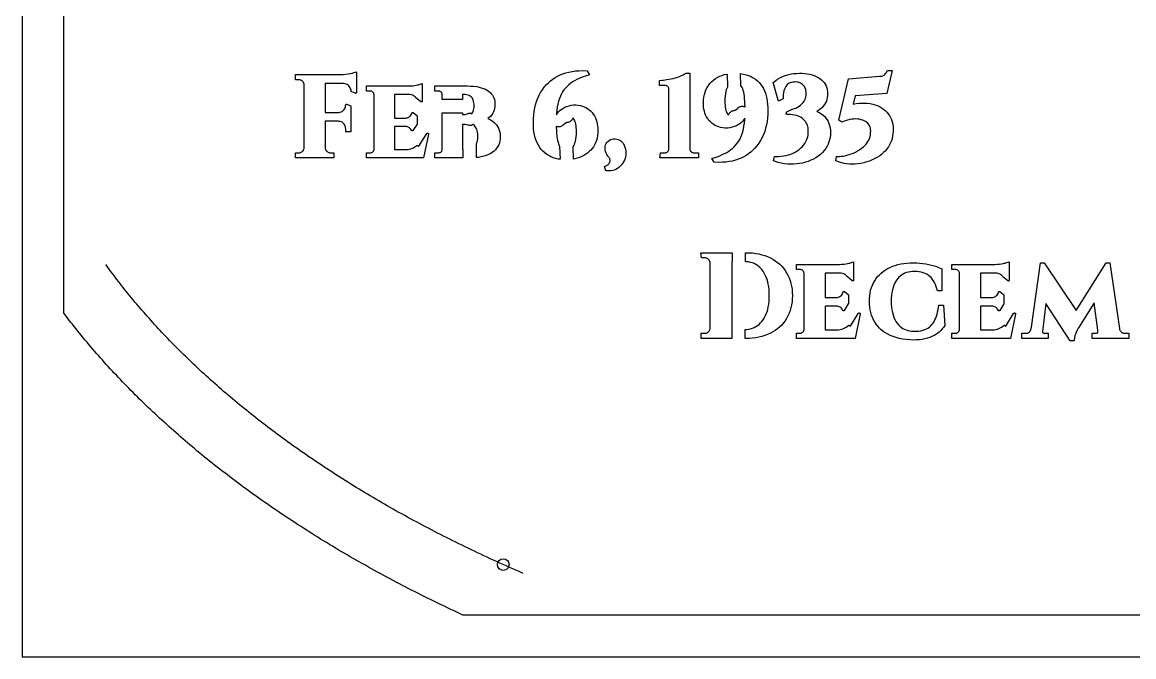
# Model space of a CAD drawing. Header units: inches. Extents: x 0 to 13, y 0 to 8.
# Drawn here: x 0 to 6.66, y 0 to 3.8 of the extents above; entities that cross this region are included whole.
import ezdxf

# ---------------------------------------------------------------- set-up
doc = ezdxf.new("R2010")
doc.units = ezdxf.units.IN
doc.header["$MEASUREMENT"] = 0
for name, color, linetype in [('CUT_INSIDE', 1, 'Continuous'), ('CUT_OUTSIDE', 5, 'Continuous'), ('ENGRAVE_BORDER', 3, 'Continuous'), ('REFERENCE_SHEET', 8, 'Continuous')]:
    doc.layers.add(name, color=color, linetype=linetype)

msp = doc.modelspace()

# ---------------------------------------------------------------- linework, layer by layer
at = {"layer": 'CUT_INSIDE'}
for points in [[(1.6668, 3.0193), (1.671, 3.021), (1.675, 3.0235), (1.6789, 3.0269), (1.6823, 3.0308), (1.6849, 3.0349), (1.6868, 3.0392), (1.6881, 3.0439), (1.6886, 3.0492), (1.6886, 3.4241), (1.6881, 3.4294), (1.6868, 3.4341), (1.6849, 3.4384), (1.6823, 3.4425), (1.6789, 3.4464), (1.675, 3.4498), (1.671, 3.4523), (1.6668, 3.454), (1.6622, 3.4551), (1.6568, 3.4555), (1.6567, 3.4555), (1.6552, 3.4555), (1.6528, 3.4555), (1.6503, 3.4555), (1.6489, 3.4555), (1.6364, 3.4555), (1.6364, 3.4863), (1.9069, 3.4863), (1.9217, 3.4868), (1.9373, 3.4883), (1.9528, 3.4904), (1.9673, 3.4929), (1.9735, 3.4942), (1.9786, 3.4954), (1.9825, 3.4965), (2.0019, 3.5039), (2.0019, 3.379), (2.0019, 3.3785), (2.0018, 3.378), (2.0017, 3.3776), (2.0015, 3.3771), (2.0013, 3.3767), (2.0011, 3.3762), (2.0008, 3.3758), (2.0004, 3.3755), (2.0001, 3.3751), (1.9997, 3.3749), (1.9992, 3.3746), (1.9988, 3.3744), (1.9983, 3.3742), (1.9979, 3.3741), (1.9974, 3.374), (1.9969, 3.374), (1.9964, 3.374), (1.9959, 3.3741), (1.9954, 3.3742), (1.995, 3.3744), (1.9737, 3.3833), (1.9732, 3.3836), (1.9728, 3.3838), (1.9724, 3.3841), (1.972, 3.3845), (1.9717, 3.3849), (1.9714, 3.3853), (1.9711, 3.3857), (1.9709, 3.3862), (1.9708, 3.3867), (1.9707, 3.3871), (1.9694, 3.3948), (1.9673, 3.4018), (1.9645, 3.408), (1.961, 3.4136), (1.9566, 3.4186), (1.9516, 3.423), (1.946, 3.4265), (1.9398, 3.4293), (1.9329, 3.4314), (1.9251, 3.4327), (1.9163, 3.4331), (1.8145, 3.4331), (1.8145, 3.2595), (1.8916, 3.2595), (1.8986, 3.2601), (1.9047, 3.2613), (1.9104, 3.2633), (1.9156, 3.2659), (1.9204, 3.2692), (1.925, 3.2732), (1.9289, 3.2778), (1.9321, 3.2827), (1.9346, 3.288), (1.9364, 3.2936), (1.9374, 3.2998), (1.9377, 3.3044), (1.9378, 3.3049), (1.9379, 3.3054), (1.938, 3.3059), (1.9382, 3.3064), (1.9385, 3.3068), (1.9387, 3.3072), (1.9391, 3.3076), (1.9394, 3.3079), (1.9398, 3.3083), (1.9403, 3.3085), (1.9407, 3.3087), (1.9412, 3.3089), (1.9417, 3.3091), (1.9422, 3.3091), (1.9427, 3.3092), (1.9432, 3.3091), (1.9437, 3.3091), (1.9442, 3.3089), (1.9446, 3.3088), (1.9656, 3.3), (1.966, 3.2998), (1.9664, 3.2995), (1.9668, 3.2992), (1.9672, 3.2989), (1.9675, 3.2985), (1.9678, 3.2981), (1.968, 3.2977), (1.9683, 3.2973), (1.9684, 3.2968), (1.9685, 3.2963), (1.9686, 3.2959), (1.9686, 3.2954), (1.9686, 3.1432), (1.9378, 3.1432), (1.9378, 3.1603), (1.9374, 3.1673), (1.9364, 3.1735), (1.9346, 3.1791), (1.9321, 3.1843), (1.929, 3.189), (1.925, 3.1935), (1.9205, 3.1975), (1.9157, 3.2007), (1.9105, 3.2033), (1.9048, 3.2052), (1.8986, 3.2064), (1.8916, 3.207), (1.8145, 3.207), (1.8145, 3.0492), (1.8151, 3.0439), (1.8163, 3.0392), (1.8182, 3.0349), (1.8208, 3.0308), (1.8242, 3.0269), (1.8281, 3.0235), (1.8321, 3.021), (1.8363, 3.0193), (1.8409, 3.0182), (1.8464, 3.0178), (1.8668, 3.0178), (1.8668, 2.987), (1.6364, 2.987), (1.6364, 3.0178), (1.6568, 3.0178), (1.6622, 3.0182)], [(3.2125, 3.2629), (3.22, 3.2706), (3.2284, 3.2776), (3.2375, 3.2839), (3.2495, 3.2905), (3.2621, 3.2959), (3.2753, 3.3002), (3.289, 3.3032), (3.303, 3.3048), (3.317, 3.3051), (3.331, 3.3039), (3.3447, 3.3013), (3.3557, 3.2981), (3.3662, 3.294), (3.3765, 3.289), (3.3863, 3.2831), (3.3959, 3.2763), (3.405, 3.2684), (3.4134, 3.2594), (3.421, 3.2495), (3.4279, 3.2386), (3.434, 3.2267), (3.4384, 3.2159), (3.442, 3.2043), (3.4448, 3.192), (3.4468, 3.1791), (3.4479, 3.1654), (3.4483, 3.151), (3.4477, 3.1359), (3.446, 3.121), (3.4431, 3.1065), (3.4391, 3.0924), (3.4339, 3.0787), (3.4276, 3.0654), (3.4211, 3.0543), (3.4138, 3.0439), (3.4056, 3.0341), (3.3966, 3.025), (3.3867, 3.0166), (3.376, 3.0089), (3.3644, 3.0018), (3.352, 2.9954), (3.3387, 2.99), (3.3246, 2.9856), (3.3098, 2.982), (3.3031, 2.9809), (3.2995, 3.0537), (3.3037, 3.0602), (3.3076, 3.0681), (3.3109, 3.0769), (3.3136, 3.0867), (3.3163, 3.1), (3.3182, 3.1139), (3.3194, 3.1282), (3.3197, 3.143), (3.3195, 3.1566), (3.3187, 3.1691), (3.3174, 3.1803), (3.3157, 3.1904), (3.3134, 3.1993), (3.3108, 3.2072), (3.3078, 3.2141), (3.3046, 3.22), (3.3011, 3.2249), (3.2988, 3.2273), (3.2985, 3.2262), (3.2968, 3.2223), (3.2948, 3.2187), (3.2925, 3.2153), (3.2898, 3.2121), (3.2868, 3.2092), (3.2836, 3.2067), (3.2801, 3.2044), (3.2764, 3.2025), (3.2726, 3.2009), (3.2686, 3.1998), (3.2645, 3.199), (3.2615, 3.1986), (3.2604, 3.1983), (3.258, 3.1972), (3.2554, 3.1958), (3.2536, 3.1946), (3.2405, 3.1836), (3.2371, 3.181), (3.2334, 3.1787), (3.2296, 3.1769), (3.2256, 3.1754), (3.2214, 3.1744), (3.2172, 3.1738), (3.2129, 3.1736), (3.2087, 3.1738), (3.2045, 3.1745), (3.2003, 3.1756), (3.1986, 3.1762), (3.1987, 3.172), (3.1995, 3.1527), (3.2007, 3.1347), (3.2025, 3.118), (3.2047, 3.1025), (3.207, 3.0909), (3.2097, 3.0803), (3.2129, 3.0709), (3.2164, 3.0625), (3.2192, 3.0573), (3.2231, 2.9791), (3.2112, 2.9809), (3.1959, 2.9843), (3.1813, 2.9888), (3.1674, 2.9944), (3.1541, 3.0011), (3.1415, 3.0088), (3.1298, 3.0177), (3.119, 3.0276), (3.109, 3.0385), (3.1, 3.0505), (3.0918, 3.0635), (3.0846, 3.0774), (3.0783, 3.0924), (3.073, 3.1083), (3.0688, 3.1251), (3.0655, 3.1428), (3.0633, 3.1614), (3.062, 3.181), (3.0617, 3.2014), (3.0623, 3.2234), (3.0639, 3.2449), (3.0665, 3.2659), (3.0703, 3.2864), (3.0751, 3.3063), (3.081, 3.3257), (3.0881, 3.3445), (3.0962, 3.3625), (3.1055, 3.3796), (3.1158, 3.396), (3.1273, 3.4115), (3.1399, 3.4261), (3.1517, 3.4379), (3.1643, 3.449), (3.1777, 3.4591), (3.1919, 3.4684), (3.2069, 3.4769), (3.2227, 3.4845), (3.2393, 3.4913), (3.2568, 3.4972), (3.275, 3.5019), (3.2941, 3.5056), (3.3139, 3.5081), (3.3345, 3.5096), (3.3558, 3.51), (3.3843, 3.5092), (3.3976, 3.4859), (3.3664, 3.4755), (3.3503, 3.4695), (3.3353, 3.4631), (3.3213, 3.4564), (3.3084, 3.4494), (3.2965, 3.4421), (3.2857, 3.4345), (3.274, 3.4251), (3.2633, 3.4153), (3.2537, 3.4052), (3.245, 3.3946), (3.2373, 3.3836), (3.2306, 3.3722), (3.2235, 3.3577), (3.2174, 3.3425), (3.2123, 3.3265), (3.2098, 3.3164), (3.2082, 3.3098), (3.2051, 3.2922), (3.2027, 3.2737), (3.2008, 3.2545), (3.2003, 3.2461), (3.2057, 3.2545)], [(4.0505, 2.987), (3.8202, 2.987), (3.8232, 3.0178), (3.8479, 3.0178), (3.8526, 3.0181), (3.8564, 3.019), (3.8599, 3.0204), (3.8632, 3.0224), (3.8663, 3.0252), (3.8691, 3.0283), (3.8711, 3.0316), (3.8725, 3.0349), (3.8734, 3.0385), (3.8737, 3.0429), (3.8737, 3.3918), (3.8733, 3.3993), (3.8723, 3.4051), (3.8709, 3.4096), (3.8691, 3.4128), (3.867, 3.4152), (3.8642, 3.4173), (3.8608, 3.419), (3.8568, 3.4204), (3.852, 3.4212), (3.846, 3.4216), (3.8167, 3.4216), (3.8167, 3.4511), (3.8345, 3.453), (3.8423, 3.454), (3.8509, 3.455), (3.8602, 3.4563), (3.8732, 3.4583), (3.8865, 3.4609), (3.9002, 3.4639), (3.9139, 3.4675), (3.9273, 3.4716), (3.9404, 3.4763), (3.9497, 3.4802), (3.9582, 3.4843), (3.9659, 3.4888), (3.9764, 3.4958), (3.9989, 3.4958), (3.9989, 3.0422), (3.9992, 3.0379), (4.0001, 3.0344), (4.0015, 3.0312), (4.0035, 3.0281), (4.0063, 3.0251), (4.0096, 3.0224), (4.013, 3.0204), (4.0165, 3.019), (4.0202, 3.0181), (4.0246, 3.0178), (4.0505, 3.0178)], [(4.1621, 2.9949), (4.1782, 3.0008), (4.1932, 3.007), (4.2071, 3.0136), (4.2201, 3.0205), (4.2319, 3.0278), (4.2428, 3.0354), (4.2544, 3.0448), (4.2651, 3.0546), (4.2747, 3.0648), (4.2834, 3.0754), (4.2911, 3.0865), (4.2978, 3.098), (4.3049, 3.1126), (4.311, 3.1279), (4.3161, 3.1438), (4.3187, 3.1544), (4.3202, 3.1604), (4.3233, 3.1777), (4.3257, 3.1959), (4.3276, 3.2149), (4.3283, 3.2254), (4.3225, 3.2165), (4.3156, 3.2079), (4.308, 3.2001), (4.2997, 3.193), (4.2906, 3.1867), (4.2788, 3.1801), (4.2662, 3.1747), (4.253, 3.1706), (4.2393, 3.1677), (4.2252, 3.1662), (4.2112, 3.1661), (4.1972, 3.1673), (4.1834, 3.17), (4.1723, 3.1731), (4.1616, 3.1773), (4.1512, 3.1823), (4.1412, 3.1883), (4.1315, 3.1953), (4.1223, 3.2034), (4.1138, 3.2124), (4.1063, 3.2225), (4.0995, 3.2335), (4.0937, 3.2454), (4.0895, 3.2562), (4.0861, 3.2676), (4.0834, 3.2797), (4.0816, 3.2923), (4.0805, 3.3056), (4.0801, 3.3196), (4.0809, 3.3359), (4.0829, 3.3515), (4.086, 3.3666), (4.0903, 3.3812), (4.0957, 3.3951), (4.1023, 3.4085), (4.1101, 3.4212), (4.1191, 3.4329), (4.1292, 3.4438), (4.1405, 3.4537), (4.1528, 3.4626), (4.1662, 3.4706), (4.1786, 3.4766), (4.1918, 3.4818), (4.2056, 3.486), (4.2201, 3.4892), (4.2222, 3.4896), (4.2252, 3.4117), (4.2247, 3.4109), (4.2208, 3.4032), (4.2175, 3.3945), (4.2148, 3.3849), (4.2121, 3.3717), (4.2102, 3.3578), (4.2091, 3.3434), (4.2087, 3.3284), (4.2092, 3.3149), (4.2101, 3.3023), (4.2116, 3.2909), (4.2134, 3.2806), (4.2157, 3.2716), (4.2183, 3.2636), (4.2213, 3.2566), (4.2246, 3.2506), (4.2281, 3.2457), (4.2303, 3.2433), (4.2308, 3.2449), (4.2324, 3.2487), (4.2344, 3.2523), (4.2368, 3.2558), (4.2395, 3.2589), (4.2424, 3.2619), (4.2457, 3.2645), (4.2492, 3.2667), (4.2528, 3.2686), (4.2567, 3.2702), (4.2607, 3.2714), (4.2648, 3.2722), (4.2679, 3.2726), (4.2693, 3.273), (4.2715, 3.2739), (4.2733, 3.2749), (4.2743, 3.2756), (4.2864, 3.2862), (4.2896, 3.2888), (4.2932, 3.2911), (4.2969, 3.2931), (4.3008, 3.2946), (4.3048, 3.2958), (4.3089, 3.2965), (4.3131, 3.2969), (4.3173, 3.2968), (4.3215, 3.2963), (4.3256, 3.2955), (4.3295, 3.2942), (4.3298, 3.2941), (4.3293, 3.3108), (4.3285, 3.3268), (4.3273, 3.3418), (4.3258, 3.3558), (4.324, 3.3688), (4.3218, 3.3807), (4.3192, 3.3913), (4.3161, 3.4008), (4.3127, 3.409), (4.3088, 3.4161), (4.3048, 3.4218), (4.3021, 3.4922), (4.3034, 3.4921), (4.32, 3.4895), (4.336, 3.4857), (4.3511, 3.4808), (4.3655, 3.4747), (4.3791, 3.4673), (4.3918, 3.4588), (4.4037, 3.4492), (4.4146, 3.4383), (4.4238, 3.4274), (4.4321, 3.4155), (4.4395, 3.4028), (4.4459, 3.3891), (4.4515, 3.3745), (4.4562, 3.3591), (4.46, 3.3429), (4.4629, 3.3258), (4.465, 3.3078), (4.4663, 3.2889), (4.4667, 3.2692), (4.4662, 3.2474), (4.4646, 3.226), (4.4619, 3.2052), (4.4581, 3.1848), (4.4533, 3.1649), (4.4474, 3.1455), (4.4404, 3.1268), (4.4322, 3.1088), (4.423, 3.0916), (4.4126, 3.0752), (4.4011, 3.0596), (4.3885, 3.0449), (4.3768, 3.0329), (4.3642, 3.0218), (4.3508, 3.0116), (4.3367, 3.0022), (4.3217, 2.9937), (4.306, 2.9861), (4.2895, 2.9793), (4.2721, 2.9734), (4.2538, 2.9687), (4.2348, 2.965), (4.2149, 2.9624), (4.1943, 2.961), (4.1728, 2.9606), (4.1441, 2.9614), (4.1307, 2.9848)], [(4.7029, 3.4914), (4.7173, 3.4887), (4.731, 3.4852), (4.7439, 3.4807), (4.7559, 3.4755), (4.7671, 3.4696), (4.7775, 3.463), (4.7869, 3.4555), (4.7955, 3.4474), (4.8031, 3.4385), (4.8096, 3.4288), (4.815, 3.4185), (4.8192, 3.4076), (4.8222, 3.3962), (4.824, 3.3842), (4.8245, 3.3718), (4.8241, 3.3601), (4.8226, 3.3489), (4.8202, 3.3382), (4.8168, 3.3279), (4.8123, 3.3181), (4.8058, 3.3069), (4.7983, 3.2966), (4.7897, 3.2874), (4.7802, 3.2791), (4.77, 3.272), (4.7608, 3.2669), (4.7664, 3.2644), (4.7782, 3.2578), (4.7898, 3.2501), (4.7987, 3.2429), (4.807, 3.2348), (4.8145, 3.2258), (4.8213, 3.216), (4.8273, 3.2054), (4.8325, 3.1938), (4.8365, 3.1812), (4.8393, 3.1679), (4.841, 3.1538), (4.8415, 3.1389), (4.841, 3.1244), (4.8393, 3.1103), (4.8366, 3.0966), (4.8327, 3.0834), (4.8278, 3.0707), (4.8217, 3.0584), (4.8133, 3.0446), (4.8037, 3.0316), (4.7929, 3.0195), (4.781, 3.0084), (4.768, 2.9981), (4.7541, 2.9888), (4.7396, 2.9805), (4.7243, 2.9732), (4.7083, 2.9668), (4.6916, 2.9613), (4.6745, 2.9569), (4.657, 2.9535), (4.6391, 2.9512), (4.621, 2.9499), (4.6025, 2.9497), (4.5839, 2.9505), (4.5654, 2.9526), (4.547, 2.9559), (4.5287, 2.9603), (4.5006, 2.969), (4.5059, 2.9959), (4.5317, 2.9963), (4.547, 2.9974), (4.5619, 2.9994), (4.5765, 3.0023), (4.5908, 3.0061), (4.6045, 3.0107), (4.6175, 3.0161), (4.6299, 3.0223), (4.6415, 3.0291), (4.6525, 3.0368), (4.6627, 3.0451), (4.6719, 3.054), (4.6801, 3.0636), (4.6875, 3.0738), (4.694, 3.0848), (4.6985, 3.0942), (4.7022, 3.104), (4.7051, 3.114), (4.7072, 3.1244), (4.7084, 3.1352), (4.7089, 3.1464), (4.7085, 3.1568), (4.7075, 3.1666), (4.7057, 3.1756), (4.7034, 3.1838), (4.7004, 3.1914), (4.6968, 3.1983), (4.6926, 3.2047), (4.6868, 3.2117), (4.6804, 3.218), (4.6735, 3.2237), (4.6661, 3.2288), (4.658, 3.2332), (4.6493, 3.237), (4.6381, 3.2408), (4.6265, 3.2439), (4.6146, 3.246), (4.6024, 3.2473), (4.5812, 3.248), (4.5807, 3.2481), (4.5802, 3.2482), (4.5797, 3.2483), (4.5793, 3.2485), (4.5789, 3.2487), (4.5785, 3.2489), (4.5781, 3.2492), (4.5777, 3.2496), (4.5774, 3.2499), (4.5771, 3.2503), (4.5769, 3.2507), (4.5767, 3.2512), (4.5765, 3.2516), (4.5764, 3.2521), (4.5764, 3.2526), (4.5763, 3.253), (4.5764, 3.2535), (4.5764, 3.254), (4.5775, 3.2592), (4.5776, 3.2597), (4.5778, 3.2601), (4.578, 3.2606), (4.5783, 3.261), (4.5786, 3.2614), (4.5789, 3.2618), (4.5793, 3.2621), (4.5797, 3.2624), (4.5801, 3.2627), (4.6087, 3.2769), (4.6087, 3.2769), (4.6087, 3.277), (4.6089, 3.2775), (4.6091, 3.2779), (4.6094, 3.2783), (4.6097, 3.2786), (4.6101, 3.279), (4.6105, 3.2793), (4.6109, 3.2795), (4.6113, 3.2798), (4.6118, 3.2799), (4.6122, 3.2801), (4.6127, 3.2802), (4.6134, 3.2802), (4.6239, 3.2827), (4.6342, 3.2863), (4.6443, 3.2911), (4.6538, 3.2967), (4.6625, 3.3032), (4.6704, 3.3106), (4.6775, 3.3188), (4.6838, 3.3279), (4.6882, 3.3358), (4.6915, 3.344), (4.6939, 3.3526), (4.6954, 3.3617), (4.6958, 3.3713), (4.6953, 3.3817), (4.6945, 3.3898), (4.693, 3.3971), (4.691, 3.4037), (4.6883, 3.4098), (4.6851, 3.4153), (4.6802, 3.4217), (4.6746, 3.4272), (4.6682, 3.432), (4.661, 3.4359), (4.6549, 3.4384), (4.6483, 3.4403), (4.6411, 3.4415), (4.6334, 3.4421), (4.6251, 3.4419), (4.6161, 3.4411), (4.608, 3.4395), (4.6007, 3.4373), (4.5941, 3.4344), (4.5882, 3.4308), (4.5828, 3.4265), (4.578, 3.4215), (4.5737, 3.4158), (4.5693, 3.4081), (4.5656, 3.3993), (4.5625, 3.3893), (4.5602, 3.3783), (4.5586, 3.366), (4.5577, 3.3526), (4.5577, 3.344), (4.5577, 3.3435), (4.5576, 3.343), (4.5575, 3.3425), (4.5573, 3.342), (4.5571, 3.3416), (4.5568, 3.3411), (4.5565, 3.3407), (4.5562, 3.3404), (4.5558, 3.34), (4.5554, 3.3397), (4.5549, 3.3395), (4.5349, 3.3295), (4.5345, 3.3293), (4.534, 3.3292), (4.5336, 3.3291), (4.5331, 3.329), (4.5326, 3.329), (4.5321, 3.329), (4.5316, 3.3291), (4.5312, 3.3292), (4.5307, 3.3294), (4.5303, 3.3296), (4.5299, 3.3299), (4.5295, 3.3302), (4.5291, 3.3305), (4.5288, 3.3309), (4.5285, 3.3313), (4.5283, 3.3317), (4.5281, 3.3321), (4.5279, 3.3326), (4.4973, 3.4385), (4.5133, 3.4517), (4.5248, 3.4596), (4.5373, 3.4668), (4.5509, 3.4734), (4.5656, 3.4794), (4.5788, 3.4839), (4.5928, 3.4875), (4.6075, 3.4904), (4.6228, 3.4925), (4.6388, 3.4938), (4.6555, 3.4945), (4.672, 3.4943), (4.6878, 3.4933)], [(4.977, 3.3102), (4.9952, 3.3132), (5.0132, 3.3152), (5.0307, 3.3162), (5.0476, 3.316), (5.064, 3.3148), (5.0797, 3.3126), (5.0946, 3.3094), (5.1089, 3.3054), (5.1225, 3.3004), (5.1353, 3.2944), (5.1475, 3.2876), (5.1587, 3.2798), (5.1691, 3.2713), (5.1785, 3.2619), (5.187, 3.2518), (5.1945, 3.2408), (5.2011, 3.2291), (5.2066, 3.2167), (5.2109, 3.2037), (5.2141, 3.1902), (5.2161, 3.1761), (5.2171, 3.1615), (5.2169, 3.1465), (5.2158, 3.1317), (5.2138, 3.1173), (5.2107, 3.1035), (5.2067, 3.0903), (5.2017, 3.0776), (5.1957, 3.0656), (5.1888, 3.0541), (5.1799, 3.0418), (5.1702, 3.0303), (5.1597, 3.0195), (5.1485, 3.0096), (5.1366, 3.0004), (5.1239, 2.9921), (5.1082, 2.9833), (5.0921, 2.9755), (5.0755, 2.9688), (5.0584, 2.9631), (5.041, 2.9585), (5.0234, 2.9549), (5.0061, 2.9523), (4.989, 2.9507), (4.9721, 2.9502), (4.9554, 2.9507), (4.9391, 2.9521), (4.9237, 2.9545), (4.9089, 2.9577), (4.8949, 2.9618), (4.8727, 2.9704), (4.878, 2.9967), (4.8964, 2.9968), (4.9057, 2.9974), (4.9162, 2.9988), (4.9279, 3.0009), (4.9401, 3.0037), (4.9526, 3.0073), (4.9655, 3.0117), (4.9785, 3.0168), (4.9915, 3.0227), (5.004, 3.0294), (5.0162, 3.0368), (5.028, 3.045), (5.0368, 3.052), (5.045, 3.0594), (5.0525, 3.0675), (5.0594, 3.0761), (5.0657, 3.0852), (5.0711, 3.0946), (5.0754, 3.1045), (5.0787, 3.1149), (5.081, 3.126), (5.0823, 3.1377), (5.0826, 3.1483), (5.082, 3.158), (5.0804, 3.1668), (5.0778, 3.1748), (5.0744, 3.1821), (5.07, 3.1888), (5.0646, 3.1949), (5.0583, 3.2006), (5.0513, 3.2055), (5.0437, 3.2098), (5.0352, 3.2134), (5.026, 3.2163), (5.016, 3.2185), (5.0052, 3.2199), (4.9938, 3.2206), (4.982, 3.2202), (4.9696, 3.219), (4.9568, 3.2168), (4.9434, 3.2136), (4.9296, 3.2095), (4.9098, 3.2025), (4.891, 3.2129), (4.9501, 3.4611), (5.1349, 3.4761), (5.1428, 3.4765), (5.149, 3.4774), (5.1543, 3.4789), (5.1586, 3.4808), (5.1624, 3.4832), (5.167, 3.4873), (5.1713, 3.492), (5.1751, 3.4974), (5.1823, 3.5101), (5.2112, 3.5101), (5.1793, 3.3734), (4.9896, 3.3591)], [(2.0912, 3.0189), (2.0944, 3.0203), (2.0975, 3.0222), (2.1005, 3.0248), (2.1038, 3.0287), (2.1061, 3.0328), (2.1075, 3.0373), (2.1082, 3.0426), (2.1082, 3.363), (2.1077, 3.3675), (2.1067, 3.3713), (2.1053, 3.3747), (2.1033, 3.3779), (2.1007, 3.3808), (2.0977, 3.3833), (2.0946, 3.3852), (2.0913, 3.3865), (2.0876, 3.3873), (2.0832, 3.3876), (2.0828, 3.3876), (2.0812, 3.3876), (2.0788, 3.3876), (2.0766, 3.3876), (2.0752, 3.3876), (2.0628, 3.3876), (2.0628, 3.4184), (2.3129, 3.4184), (2.3257, 3.4188), (2.3388, 3.42), (2.3526, 3.422), (2.3605, 3.4234), (2.3673, 3.4247), (2.373, 3.4259), (2.3774, 3.427), (2.3964, 3.4327), (2.3964, 3.3277), (2.3964, 3.3272), (2.3963, 3.3267), (2.3962, 3.3263), (2.396, 3.3258), (2.3958, 3.3254), (2.3955, 3.3249), (2.3953, 3.3245), (2.3949, 3.3242), (2.3946, 3.3238), (2.3942, 3.3236), (2.3938, 3.3233), (2.3933, 3.3231), (2.3929, 3.3229), (2.3924, 3.3228), (2.3919, 3.3227), (2.3914, 3.3227), (2.3909, 3.3227), (2.3905, 3.3228), (2.39, 3.3229), (2.3895, 3.3231), (2.3891, 3.3233), (2.3887, 3.3235), (2.3883, 3.3238), (2.3564, 3.3491), (2.356, 3.3495), (2.3557, 3.3499), (2.3529, 3.3533), (2.3485, 3.3573), (2.3436, 3.3606), (2.3379, 3.3633), (2.3313, 3.3653), (2.3239, 3.3666), (2.3154, 3.3672), (2.23, 3.3672), (2.23, 3.2262), (2.2949, 3.2262), (2.3014, 3.2268), (2.307, 3.2279), (2.312, 3.2296), (2.3165, 3.2319), (2.3205, 3.2348), (2.3242, 3.2383), (2.3281, 3.2433), (2.3311, 3.2486), (2.3332, 3.2544), (2.3335, 3.2558), (2.3336, 3.2563), (2.3338, 3.2568), (2.334, 3.2572), (2.3343, 3.2576), (2.3346, 3.258), (2.3349, 3.2584), (2.3353, 3.2587), (2.3356, 3.259), (2.3361, 3.2592), (2.3365, 3.2594), (2.337, 3.2596), (2.3374, 3.2597), (2.3379, 3.2598), (2.3384, 3.2598), (2.3389, 3.2598), (2.3394, 3.2597), (2.3398, 3.2596), (2.3403, 3.2595), (2.3407, 3.2593), (2.3411, 3.259), (2.3415, 3.2587), (2.3639, 3.2409), (2.3643, 3.2406), (2.3647, 3.2402), (2.365, 3.2398), (2.3652, 3.2394), (2.3654, 3.2389), (2.3656, 3.2385), (2.3657, 3.238), (2.3658, 3.2375), (2.3658, 3.237), (2.3658, 3.1931), (2.3658, 3.1926), (2.3657, 3.1921), (2.3656, 3.1917), (2.3655, 3.1912), (2.3653, 3.1908), (2.365, 3.1904), (2.3403, 3.1515), (2.34, 3.1511), (2.3397, 3.1508), (2.3394, 3.1504), (2.339, 3.1501), (2.3386, 3.1499), (2.3381, 3.1497), (2.3377, 3.1495), (2.3372, 3.1494), (2.3368, 3.1493), (2.3363, 3.1492), (2.3358, 3.1492), (2.3353, 3.1493), (2.3348, 3.1494), (2.3344, 3.1495), (2.3339, 3.1497), (2.3335, 3.1499), (2.3331, 3.1502), (2.3327, 3.1505), (2.3324, 3.1508), (2.3321, 3.1512), (2.3318, 3.1516), (2.3316, 3.152), (2.3314, 3.1525), (2.3311, 3.1532), (2.3282, 3.1584), (2.3243, 3.1633), (2.3206, 3.1667), (2.3166, 3.1695), (2.3121, 3.1717), (2.3071, 3.1734), (2.3014, 3.1746), (2.2949, 3.1751), (2.23, 3.1751), (2.23, 3.0382), (2.2979, 3.0382), (2.3085, 3.0386), (2.3183, 3.0399), (2.3276, 3.042), (2.3363, 3.0449), (2.3446, 3.0487), (2.3524, 3.0533), (2.3598, 3.0586), (2.3621, 3.0606), (2.3625, 3.0609), (2.3629, 3.0612), (2.3634, 3.0614), (2.3638, 3.0616), (2.3643, 3.0617), (2.3648, 3.0618), (2.3653, 3.0619), (2.3658, 3.0619), (2.3663, 3.0618), (2.3668, 3.0617), (2.3672, 3.0615), (2.3677, 3.0613), (2.3681, 3.0611), (2.3748, 3.0568), (2.4237, 3.1336), (2.424, 3.134), (2.4244, 3.1344), (2.4247, 3.1348), (2.4251, 3.1351), (2.4255, 3.1353), (2.426, 3.1355), (2.4265, 3.1357), (2.427, 3.1358), (2.4275, 3.1359), (2.428, 3.1359), (2.429, 3.1359), (2.4294, 3.1359), (2.4299, 3.1358), (2.4304, 3.1357), (2.4309, 3.1356), (2.4313, 3.1353), (2.4317, 3.1351), (2.4321, 3.1348), (2.4325, 3.1345), (2.4328, 3.1341), (2.4331, 3.1337), (2.4334, 3.1333), (2.4336, 3.1328), (2.4338, 3.1324), (2.4339, 3.1319), (2.4339, 3.1314), (2.434, 3.1309), (2.4339, 3.1304), (2.4339, 3.1299), (2.4043, 2.987), (2.0628, 2.987), (2.0628, 3.0178), (2.0831, 3.0178), (2.0876, 3.0181)], [(2.4914, 3.0178), (2.4964, 3.0181), (2.5004, 3.019), (2.504, 3.0204), (2.5072, 3.0223), (2.5101, 3.0248), (2.5126, 3.0278), (2.5145, 3.0307), (2.5157, 3.0339), (2.5163, 3.0373), (2.5165, 3.042), (2.5165, 3.2565), (2.6369, 3.2565), (2.6369, 3.2473), (2.6523, 3.248), (2.659, 3.2491), (2.6652, 3.2507), (2.6704, 3.2528), (2.6728, 3.2542), (2.6742, 3.2549), (2.6756, 3.2555), (2.6771, 3.2559), (2.6786, 3.2561), (2.6801, 3.2563), (2.6816, 3.2562), (2.6831, 3.256), (2.6846, 3.2557), (2.6861, 3.2552), (2.6875, 3.2546), (2.6888, 3.2538), (2.69, 3.253), (2.6912, 3.2519), (2.6922, 3.2508), (2.6923, 3.2506), (2.6927, 3.251), (2.696, 3.2555), (2.699, 3.2608), (2.7016, 3.2667), (2.7037, 3.2734), (2.7053, 3.2808), (2.7063, 3.2892), (2.7066, 3.2985), (2.7063, 3.3086), (2.7054, 3.3178), (2.7039, 3.326), (2.7019, 3.3333), (2.6995, 3.3395), (2.6966, 3.3447), (2.6934, 3.3491), (2.6897, 3.3528), (2.6836, 3.3574), (2.6771, 3.3611), (2.6699, 3.364), (2.6622, 3.3662), (2.6537, 3.3675), (2.6443, 3.3679), (2.6369, 3.3679), (2.6369, 3.3365), (2.5165, 3.3365), (2.5165, 3.3635), (2.5163, 3.3686), (2.5156, 3.3724), (2.5144, 3.3756), (2.5127, 3.3784), (2.5104, 3.381), (2.5075, 3.3833), (2.5043, 3.3851), (2.5007, 3.3865), (2.4965, 3.3873), (2.4914, 3.3876), (2.4724, 3.3876), (2.4724, 3.4184), (2.6672, 3.4184), (2.6853, 3.4179), (2.7038, 3.4165), (2.7225, 3.4142), (2.7365, 3.4116), (2.7501, 3.4081), (2.7631, 3.4036), (2.7755, 3.3982), (2.7851, 3.3929), (2.794, 3.3868), (2.8022, 3.3799), (2.8095, 3.3722), (2.8161, 3.3636), (2.821, 3.3555), (2.825, 3.3466), (2.828, 3.3372), (2.8301, 3.3271), (2.8314, 3.3164), (2.8318, 3.3052), (2.8313, 3.2941), (2.8298, 3.2835), (2.8274, 3.2734), (2.8238, 3.2639), (2.8193, 3.255), (2.8127, 3.2452), (2.8051, 3.2364), (2.7966, 3.2287), (2.7888, 3.2233), (2.7939, 3.2213), (2.8047, 3.2159), (2.8148, 3.2094), (2.8241, 3.2022), (2.8326, 3.1941), (2.8403, 3.1852), (2.8473, 3.1755), (2.8532, 3.1648), (2.8578, 3.1534), (2.8611, 3.1412), (2.8631, 3.1285), (2.8637, 3.1151), (2.8631, 3.1016), (2.8613, 3.0888), (2.8583, 3.0768), (2.854, 3.0654), (2.8484, 3.0549), (2.8418, 3.0453), (2.8344, 3.0366), (2.8261, 3.0285), (2.8169, 3.0213), (2.8068, 3.0148), (2.7935, 3.0078), (2.7794, 3.0019), (2.7643, 2.9971), (2.7485, 2.9933), (2.7322, 2.9906), (2.7202, 2.9891), (2.7202, 3.0739), (2.7222, 3.0778), (2.7248, 3.0847), (2.7269, 3.0926), (2.7284, 3.1013), (2.7294, 3.1108), (2.7297, 3.1212), (2.7293, 3.1318), (2.7281, 3.1415), (2.7261, 3.1504), (2.7234, 3.1586), (2.72, 3.1659), (2.7161, 3.1725), (2.7116, 3.1782), (2.7066, 3.1831), (2.7009, 3.1875), (2.6983, 3.1892), (2.6978, 3.1882), (2.697, 3.187), (2.696, 3.1858), (2.695, 3.1847), (2.6938, 3.1837), (2.6926, 3.1828), (2.6912, 3.1821), (2.6898, 3.1815), (2.6884, 3.181), (2.6869, 3.1807), (2.6854, 3.1806), (2.6838, 3.1806), (2.6823, 3.1807), (2.6808, 3.181), (2.6794, 3.1815), (2.6759, 3.1827), (2.6691, 3.1845), (2.6617, 3.1859), (2.6537, 3.1867), (2.6369, 3.1872), (2.6369, 3.0382), (2.6402, 3.0382), (2.6402, 2.987), (2.4724, 2.987), (2.4724, 3.0178)], [(3.5081, 3.0866), (3.5156, 3.0926), (3.5239, 3.0972), (3.5329, 3.1002), (3.5423, 3.1017), (3.5517, 3.1016), (3.561, 3.1002), (3.5701, 3.0975), (3.579, 3.0935), (3.5861, 3.0891), (3.5924, 3.0837), (3.5979, 3.0774), (3.6025, 3.0704), (3.6061, 3.0628), (3.6105, 3.0516), (3.6137, 3.0401), (3.6156, 3.0285), (3.6162, 3.0169), (3.6155, 3.0054), (3.6136, 2.9943), (3.6108, 2.9836), (3.6069, 2.9733), (3.602, 2.9634), (3.5961, 2.9541), (3.5895, 2.9454), (3.5822, 2.9376), (3.5742, 2.9306), (3.5656, 2.9244), (3.5564, 2.919), (3.5465, 2.9147), (3.5361, 2.9116), (3.5254, 2.9099), (3.5144, 2.9095), (3.4954, 2.911), (3.4885, 2.9362), (3.5038, 2.9436), (3.5086, 2.9468), (3.5126, 2.9504), (3.5159, 2.9545), (3.5184, 2.9589), (3.52, 2.9636), (3.5209, 2.9687), (3.5209, 2.9744), (3.5203, 2.9788), (3.5189, 2.9832), (3.5167, 2.9879), (3.5136, 2.9927), (3.5088, 2.9985), (3.5028, 3.0069), (3.4979, 3.0163), (3.4943, 3.0261), (3.4925, 3.034), (3.4916, 3.0419), (3.4916, 3.0499), (3.4926, 3.0579), (3.4947, 3.066), (3.498, 3.0735), (3.5025, 3.0805)], [(4.0671, 1.937), (4.0878, 1.937), (4.0935, 1.9374), (4.0982, 1.9385), (4.1026, 1.9404), (4.1068, 1.943), (4.1109, 1.9465), (4.1144, 1.9505), (4.1171, 1.9548), (4.1191, 1.9593), (4.1204, 1.9642), (4.121, 1.9698), (4.121, 2.3564), (4.1206, 2.3621), (4.1194, 2.3668), (4.1176, 2.3712), (4.1149, 2.3754), (4.1113, 2.3794), (4.1071, 2.383), (4.1028, 2.3856), (4.0983, 2.3875), (4.0935, 2.3886), (4.0878, 2.389), (4.0877, 2.389), (4.0863, 2.389), (4.084, 2.389), (4.0817, 2.389), (4.0803, 2.389), (4.0689, 2.389), (4.0658, 2.42), (4.2519, 2.42), (4.2519, 2.3666), (4.25, 2.3666), (4.25, 1.9594), (4.2501, 1.9594), (4.2501, 1.906), (4.0671, 1.906)], [(4.3333, 2.42), (4.3541, 2.4195), (4.3743, 2.4181), (4.3938, 2.4157), (4.4126, 2.4123), (4.4308, 2.408), (4.4484, 2.4026), (4.4652, 2.3963), (4.4813, 2.389), (4.4966, 2.3808), (4.5111, 2.3717), (4.5247, 2.3618), (4.5374, 2.3511), (4.5492, 2.3395), (4.5601, 2.327), (4.57, 2.3137), (4.5791, 2.2997), (4.5871, 2.2848), (4.5941, 2.2693), (4.6, 2.2531), (4.6048, 2.2363), (4.6085, 2.2189), (4.6112, 2.2009), (4.6128, 2.1823), (4.6133, 2.163), (4.6128, 2.1437), (4.6112, 2.1251), (4.6085, 2.1071), (4.6048, 2.0897), (4.6, 2.0729), (4.5941, 2.0567), (4.5871, 2.0412), (4.5791, 2.0263), (4.57, 2.0123), (4.5601, 1.999), (4.5492, 1.9865), (4.5374, 1.9749), (4.5247, 1.9642), (4.5111, 1.9543), (4.4966, 1.9452), (4.4813, 1.937), (4.4652, 1.9297), (4.4484, 1.9234), (4.4308, 1.918), (4.4126, 1.9137), (4.3938, 1.9103), (4.3743, 1.9079), (4.3541, 1.9065), (4.3333, 1.906), (4.3301, 1.906), (4.3301, 1.9596), (4.338, 1.9599), (4.3505, 1.9614), (4.3625, 1.9639), (4.3738, 1.9673), (4.3846, 1.9717), (4.3948, 1.9771), (4.4046, 1.9834), (4.4138, 1.9907), (4.4224, 1.9988), (4.4304, 2.0078), (4.4378, 2.0177), (4.4446, 2.0284), (4.4509, 2.0401), (4.4565, 2.0527), (4.4614, 2.0661), (4.4656, 2.0803), (4.469, 2.0953), (4.4717, 2.111), (4.4736, 2.1276), (4.4748, 2.1449), (4.4752, 2.163), (4.4748, 2.1811), (4.4736, 2.1984), (4.4717, 2.215), (4.469, 2.2307), (4.4656, 2.2457), (4.4614, 2.2599), (4.4565, 2.2733), (4.4509, 2.2859), (4.4446, 2.2976), (4.4378, 2.3083), (4.4304, 2.3182), (4.4224, 2.3272), (4.4138, 2.3353), (4.4046, 2.3426), (4.3948, 2.3489), (4.3846, 2.3543), (4.3738, 2.3587), (4.3625, 2.3621), (4.3505, 2.3646), (4.338, 2.3661), (4.3319, 2.3663), (4.3319, 2.42)], [(4.6662, 1.9382), (4.6696, 1.9396), (4.6729, 1.9416), (4.676, 1.9443), (4.6794, 1.9484), (4.6818, 1.9527), (4.6834, 1.9574), (4.6841, 1.9629), (4.6841, 2.2932), (4.6836, 2.2979), (4.6825, 2.302), (4.681, 2.3055), (4.6789, 2.3088), (4.6762, 2.3119), (4.673, 2.3145), (4.6698, 2.3164), (4.6663, 2.3178), (4.6625, 2.3187), (4.6579, 2.319), (4.6574, 2.319), (4.6558, 2.319), (4.6534, 2.319), (4.6511, 2.319), (4.6497, 2.319), (4.6372, 2.319), (4.6372, 2.35), (4.8947, 2.35), (4.9079, 2.3504), (4.9215, 2.3516), (4.9357, 2.3537), (4.9438, 2.3551), (4.9509, 2.3565), (4.9567, 2.3578), (4.9613, 2.3589), (4.9804, 2.3646), (4.9804, 2.2553), (4.9804, 2.2548), (4.9803, 2.2543), (4.9802, 2.2538), (4.98, 2.2534), (4.9798, 2.2529), (4.9796, 2.2525), (4.9793, 2.2521), (4.979, 2.2517), (4.9786, 2.2514), (4.9782, 2.2511), (4.9778, 2.2509), (4.9774, 2.2507), (4.9769, 2.2505), (4.9764, 2.2504), (4.9759, 2.2503), (4.9755, 2.2503), (4.975, 2.2503), (4.9745, 2.2503), (4.974, 2.2504), (4.9736, 2.2506), (4.9731, 2.2508), (4.9727, 2.251), (4.9723, 2.2513), (4.9431, 2.2744), (4.9427, 2.2747), (4.9424, 2.275), (4.9421, 2.2754), (4.9419, 2.2757), (4.9401, 2.2787), (4.9362, 2.2835), (4.9317, 2.2877), (4.9265, 2.2911), (4.9206, 2.2939), (4.9138, 2.296), (4.9061, 2.2974), (4.8973, 2.298), (4.8089, 2.298), (4.8089, 2.1519), (4.8762, 2.1519), (4.8829, 2.1525), (4.8887, 2.1536), (4.894, 2.1554), (4.8986, 2.1578), (4.9028, 2.1608), (4.9066, 2.1644), (4.9107, 2.1696), (4.9138, 2.1752), (4.916, 2.1812), (4.9166, 2.1841), (4.9168, 2.1846), (4.9169, 2.1851), (4.9171, 2.1855), (4.9174, 2.1859), (4.9177, 2.1863), (4.918, 2.1867), (4.9183, 2.187), (4.9187, 2.1873), (4.9192, 2.1875), (4.9196, 2.1877), (4.92, 2.1879), (4.9205, 2.188), (4.921, 2.1881), (4.9215, 2.1881), (4.922, 2.1881), (4.9224, 2.188), (4.9229, 2.1879), (4.9234, 2.1878), (4.9238, 2.1876), (4.9242, 2.1873), (4.9246, 2.187), (4.947, 2.1694), (4.9474, 2.1691), (4.9477, 2.1687), (4.948, 2.1683), (4.9483, 2.1679), (4.9485, 2.1675), (4.9487, 2.167), (4.9488, 2.1665), (4.9489, 2.166), (4.9489, 2.1655), (4.9489, 2.1155), (4.9489, 2.115), (4.9488, 2.1146), (4.9487, 2.1141), (4.9486, 2.1137), (4.9484, 2.1133), (4.9482, 2.1129), (4.924, 2.0731), (4.9237, 2.0727), (4.9234, 2.0723), (4.9231, 2.0719), (4.9227, 2.0716), (4.9223, 2.0714), (4.9218, 2.0711), (4.9214, 2.071), (4.9209, 2.0708), (4.9205, 2.0707), (4.92, 2.0707), (4.9195, 2.0707), (4.919, 2.0707), (4.9185, 2.0708), (4.9181, 2.0709), (4.9176, 2.0711), (4.9172, 2.0714), (4.9168, 2.0716), (4.9164, 2.0719), (4.916, 2.0723), (4.9157, 2.0726), (4.9155, 2.073), (4.9152, 2.0735), (4.915, 2.0739), (4.9138, 2.0772), (4.9107, 2.0826), (4.9067, 2.0876), (4.9029, 2.0912), (4.8987, 2.0941), (4.894, 2.0964), (4.8888, 2.0982), (4.8829, 2.0994), (4.8762, 2.0999), (4.8089, 2.0999), (4.8089, 1.958), (4.8792, 1.958), (4.8902, 1.9585), (4.9004, 1.9598), (4.91, 1.962), (4.919, 1.965), (4.9275, 1.9689), (4.9356, 1.9736), (4.9433, 1.9792), (4.9488, 1.984), (4.9492, 1.9843), (4.9496, 1.9845), (4.95, 1.9847), (4.9505, 1.9849), (4.951, 1.9851), (4.9514, 1.9851), (4.9519, 1.9852), (4.9524, 1.9852), (4.9529, 1.9851), (4.9534, 1.985), (4.9538, 1.9849), (4.9543, 1.9847), (4.9547, 1.9845), (4.9613, 1.9804), (5.0075, 2.0564), (5.0078, 2.0568), (5.0081, 2.0572), (5.0085, 2.0576), (5.0089, 2.0579), (5.0093, 2.0582), (5.0097, 2.0584), (5.0102, 2.0586), (5.0107, 2.0587), (5.0112, 2.0588), (5.0117, 2.0588), (5.0141, 2.0588), (5.0146, 2.0588), (5.0151, 2.0587), (5.0155, 2.0586), (5.016, 2.0584), (5.0165, 2.0582), (5.0169, 2.058), (5.0173, 2.0577), (5.0176, 2.0573), (5.018, 2.057), (5.0183, 2.0566), (5.0185, 2.0561), (5.0187, 2.0557), (5.0189, 2.0552), (5.019, 2.0547), (5.0191, 2.0543), (5.0191, 2.0538), (5.0191, 2.0533), (5.019, 2.0528), (4.9887, 1.906), (4.6372, 1.906), (4.6372, 1.937), (4.6579, 1.937), (4.6625, 1.9373)], [(5.5176, 2.1057), (5.5264, 1.9848), (5.5181, 1.9722), (5.5109, 1.963), (5.5029, 1.9543), (5.494, 1.946), (5.4842, 1.9381), (5.4735, 1.9308), (5.4619, 1.9241), (5.4496, 1.918), (5.4364, 1.9126), (5.4224, 1.9079), (5.4074, 1.9039), (5.3916, 1.9008), (5.3749, 1.8986), (5.3574, 1.8973), (5.339, 1.8969), (5.3164, 1.8976), (5.2948, 1.8994), (5.2739, 1.9023), (5.2539, 1.9062), (5.2347, 1.9113), (5.2164, 1.9174), (5.199, 1.9246), (5.1845, 1.9318), (5.1709, 1.9397), (5.158, 1.9484), (5.146, 1.958), (5.1349, 1.9683), (5.1246, 1.9793), (5.1152, 1.9911), (5.1067, 2.0037), (5.0991, 2.017), (5.0925, 2.031), (5.0869, 2.0457), (5.0824, 2.061), (5.0789, 2.077), (5.0764, 2.0936), (5.0749, 2.1108), (5.0744, 2.1287), (5.0749, 2.1462), (5.0764, 2.1632), (5.0788, 2.1795), (5.0823, 2.1953), (5.0868, 2.2105), (5.0923, 2.225), (5.0988, 2.239), (5.1063, 2.2523), (5.1147, 2.2648), (5.1241, 2.2767), (5.1343, 2.2878), (5.1454, 2.2981), (5.1574, 2.3077), (5.1702, 2.3165), (5.1838, 2.3245), (5.1983, 2.3317), (5.2135, 2.3382), (5.2294, 2.3438), (5.246, 2.3485), (5.2633, 2.3523), (5.2813, 2.3553), (5.2999, 2.3574), (5.3191, 2.3587), (5.3391, 2.3591), (5.3583, 2.3587), (5.3771, 2.3576), (5.3953, 2.3557), (5.413, 2.3531), (5.4302, 2.3497), (5.4465, 2.3458), (5.4618, 2.3414), (5.476, 2.3366), (5.4892, 2.3313), (5.5078, 2.3225), (5.5087, 2.1916), (5.4821, 2.1916), (5.4749, 2.2153), (5.4699, 2.2288), (5.4643, 2.2411), (5.4582, 2.2521), (5.4516, 2.2619), (5.4445, 2.2704), (5.4369, 2.2778), (5.4288, 2.284), (5.4188, 2.2903), (5.4081, 2.2956), (5.3969, 2.3), (5.3851, 2.3034), (5.3727, 2.3058), (5.3597, 2.3073), (5.3461, 2.3078), (5.3327, 2.3073), (5.3201, 2.306), (5.3082, 2.3037), (5.2971, 2.3006), (5.2867, 2.2967), (5.277, 2.2918), (5.2679, 2.2861), (5.2594, 2.2796), (5.2515, 2.2724), (5.2442, 2.2644), (5.2375, 2.2557), (5.2315, 2.2463), (5.226, 2.236), (5.2211, 2.225), (5.2162, 2.2112), (5.2121, 2.1966), (5.2089, 2.1811), (5.2066, 2.1647), (5.2053, 2.1475), (5.2048, 2.1294), (5.2053, 2.1111), (5.2066, 2.0937), (5.2089, 2.0772), (5.2121, 2.0616), (5.2162, 2.0469), (5.2211, 2.0331), (5.2268, 2.0203), (5.2334, 2.0085), (5.2406, 1.9979), (5.2487, 1.9882), (5.2575, 1.9795), (5.2671, 1.9718), (5.2758, 1.9661), (5.285, 1.9612), (5.2948, 1.9571), (5.3051, 1.9538), (5.316, 1.9513), (5.3274, 1.9497), (5.3393, 1.9489), (5.3545, 1.9493), (5.3689, 1.9505), (5.3823, 1.9526), (5.3946, 1.9553), (5.4059, 1.9589), (5.4162, 1.9631), (5.4256, 1.9682), (5.4342, 1.9742), (5.4423, 1.9811), (5.4497, 1.989), (5.4565, 1.9979), (5.4627, 2.0079), (5.4676, 2.0174), (5.4721, 2.0279), (5.4763, 2.0394), (5.48, 2.0519), (5.4834, 2.0654), (5.4864, 2.0799), (5.4906, 2.1057)], [(5.5975, 1.9382), (5.6009, 1.9396), (5.6042, 1.9416), (5.6073, 1.9443), (5.6107, 1.9484), (5.6131, 1.9527), (5.6147, 1.9574), (5.6154, 1.9629), (5.6154, 2.2932), (5.6149, 2.2979), (5.6138, 2.302), (5.6123, 2.3055), (5.6102, 2.3088), (5.6075, 2.3119), (5.6043, 2.3145), (5.6011, 2.3164), (5.5976, 2.3178), (5.5938, 2.3187), (5.5892, 2.319), (5.5887, 2.319), (5.5871, 2.319), (5.5847, 2.319), (5.5824, 2.319), (5.581, 2.319), (5.5685, 2.319), (5.5685, 2.35), (5.826, 2.35), (5.8392, 2.3504), (5.8528, 2.3516), (5.867, 2.3537), (5.8751, 2.3551), (5.8822, 2.3565), (5.888, 2.3578), (5.8926, 2.3589), (5.9117, 2.3646), (5.9117, 2.2553), (5.9117, 2.2548), (5.9116, 2.2543), (5.9115, 2.2538), (5.9113, 2.2534), (5.9111, 2.2529), (5.9109, 2.2525), (5.9106, 2.2521), (5.9103, 2.2517), (5.9099, 2.2514), (5.9095, 2.2511), (5.9091, 2.2509), (5.9087, 2.2507), (5.9082, 2.2505), (5.9077, 2.2504), (5.9072, 2.2503), (5.9068, 2.2503), (5.9063, 2.2503), (5.9058, 2.2503), (5.9053, 2.2504), (5.9049, 2.2506), (5.9044, 2.2508), (5.904, 2.251), (5.9036, 2.2513), (5.8744, 2.2744), (5.874, 2.2747), (5.8737, 2.275), (5.8734, 2.2754), (5.8732, 2.2757), (5.8714, 2.2787), (5.8675, 2.2835), (5.863, 2.2877), (5.8578, 2.2911), (5.8519, 2.2939), (5.8451, 2.296), (5.8374, 2.2974), (5.8286, 2.298), (5.7402, 2.298), (5.7402, 2.1519), (5.8075, 2.1519), (5.8142, 2.1525), (5.82, 2.1536), (5.8253, 2.1554), (5.8299, 2.1578), (5.8341, 2.1608), (5.8379, 2.1644), (5.842, 2.1696), (5.8451, 2.1752), (5.8473, 2.1812), (5.8479, 2.1841), (5.8481, 2.1846), (5.8482, 2.1851), (5.8484, 2.1855), (5.8487, 2.1859), (5.849, 2.1863), (5.8493, 2.1867), (5.8496, 2.187), (5.85, 2.1873), (5.8505, 2.1875), (5.8509, 2.1877), (5.8513, 2.1879), (5.8518, 2.188), (5.8523, 2.1881), (5.8528, 2.1881), (5.8533, 2.1881), (5.8537, 2.188), (5.8542, 2.1879), (5.8547, 2.1878), (5.8551, 2.1876), (5.8555, 2.1873), (5.8559, 2.187), (5.8783, 2.1694), (5.8787, 2.1691), (5.879, 2.1687), (5.8793, 2.1683), (5.8796, 2.1679), (5.8798, 2.1675), (5.88, 2.167), (5.8801, 2.1665), (5.8802, 2.166), (5.8802, 2.1655), (5.8802, 2.1155), (5.8802, 2.115), (5.8801, 2.1146), (5.88, 2.1141), (5.8799, 2.1137), (5.8797, 2.1133), (5.8795, 2.1129), (5.8553, 2.0731), (5.855, 2.0727), (5.8547, 2.0723), (5.8544, 2.0719), (5.854, 2.0716), (5.8536, 2.0714), (5.8531, 2.0711), (5.8527, 2.071), (5.8522, 2.0708), (5.8518, 2.0707), (5.8513, 2.0707), (5.8508, 2.0707), (5.8503, 2.0707), (5.8498, 2.0708), (5.8494, 2.0709), (5.8489, 2.0711), (5.8485, 2.0714), (5.8481, 2.0716), (5.8477, 2.0719), (5.8473, 2.0723), (5.847, 2.0726), (5.8468, 2.073), (5.8465, 2.0735), (5.8463, 2.0739), (5.8451, 2.0772), (5.842, 2.0826), (5.838, 2.0876), (5.8342, 2.0912), (5.83, 2.0941), (5.8253, 2.0964), (5.8201, 2.0982), (5.8142, 2.0994), (5.8075, 2.0999), (5.7402, 2.0999), (5.7402, 1.958), (5.8105, 1.958), (5.8215, 1.9585), (5.8317, 1.9598), (5.8413, 1.962), (5.8503, 1.965), (5.8588, 1.9689), (5.8669, 1.9736), (5.8746, 1.9792), (5.8801, 1.984), (5.8805, 1.9843), (5.8809, 1.9845), (5.8813, 1.9847), (5.8818, 1.9849), (5.8823, 1.9851), (5.8827, 1.9851), (5.8832, 1.9852), (5.8837, 1.9852), (5.8842, 1.9851), (5.8847, 1.985), (5.8851, 1.9849), (5.8856, 1.9847), (5.886, 1.9845), (5.8926, 1.9804), (5.9388, 2.0564), (5.9391, 2.0568), (5.9394, 2.0572), (5.9398, 2.0576), (5.9402, 2.0579), (5.9406, 2.0582), (5.941, 2.0584), (5.9415, 2.0586), (5.942, 2.0587), (5.9425, 2.0588), (5.943, 2.0588), (5.9454, 2.0588), (5.9459, 2.0588), (5.9464, 2.0587), (5.9468, 2.0586), (5.9473, 2.0584), (5.9478, 2.0582), (5.9482, 2.058), (5.9486, 2.0577), (5.9489, 2.0573), (5.9493, 2.057), (5.9496, 2.0566), (5.9498, 2.0561), (5.95, 2.0557), (5.9502, 2.0552), (5.9503, 2.0547), (5.9504, 2.0543), (5.9504, 2.0538), (5.9504, 2.0533), (5.9503, 2.0528), (5.92, 1.906), (5.5685, 1.906), (5.5685, 1.937), (5.5892, 1.937), (5.5938, 1.9373)], [(6.0453, 1.9735), (6.0994, 2.3591), (6.1218, 2.3591), (6.3129, 2.0731), (6.4924, 2.3591), (6.5157, 2.3591), (6.5721, 1.9663), (6.5738, 1.9596), (6.5757, 1.9549), (6.5781, 1.9509), (6.5809, 1.9474), (6.5843, 1.9444), (6.5894, 1.9411), (6.5946, 1.9389), (6.6002, 1.9375), (6.6066, 1.937), (6.6279, 1.937), (6.6279, 1.906), (6.4093, 1.906), (6.4093, 1.937), (6.4307, 1.937), (6.435, 1.9373), (6.4376, 1.9379), (6.439, 1.9387), (6.4399, 1.9394), (6.4407, 1.9408), (6.4421, 1.944), (6.4429, 1.947), (6.4432, 1.9492), (6.4427, 1.9552), (6.4207, 2.1193), (6.3266, 1.97), (6.3266, 1.9699), (6.3258, 1.9685), (6.3246, 1.9662), (6.3228, 1.963), (6.3206, 1.959), (6.3167, 1.9512), (6.3128, 1.9425), (6.3091, 1.9329), (6.306, 1.9231), (6.304, 1.9136), (6.302, 1.8927), (6.2783, 1.8927), (6.1313, 2.1155), (6.1109, 1.9487), (6.1111, 1.9478), (6.1122, 1.9447), (6.1139, 1.9413), (6.1151, 1.9396), (6.1161, 1.9386), (6.1176, 1.9379), (6.1198, 1.9373), (6.1236, 1.937), (6.1449, 1.937), (6.1449, 1.906), (5.9879, 1.906), (5.9879, 1.937), (6.0086, 1.937), (6.0157, 1.9375), (6.0217, 1.9389), (6.0271, 1.9412), (6.0322, 1.9444), (6.0355, 1.9474), (6.0382, 1.9507), (6.0404, 1.9547), (6.0421, 1.9593)]]:
    msp.add_lwpolyline(points, close=True, dxfattribs=at)
msp.add_circle((2.8814, 0.552), 0.035, dxfattribs=at)
at = {"layer": 'CUT_OUTSIDE'}
msp.add_lwpolyline([(12.4603, 0.25), (2.6397, 0.25), (2.6269, 0.2559), (2.6071, 0.2651), (2.5874, 0.2744), (2.5677, 0.2836), (2.5481, 0.293), (2.5285, 0.3023), (2.5089, 0.3117), (2.4894, 0.3211), (2.47, 0.3306), (2.4506, 0.3401), (2.4313, 0.3496), (2.412, 0.3592), (2.3927, 0.3688), (2.3736, 0.3784), (2.3544, 0.3881), (2.3353, 0.3978), (2.3163, 0.4075), (2.2973, 0.4173), (2.2784, 0.4271), (2.2595, 0.437), (2.2407, 0.4469), (2.2219, 0.4568), (2.2032, 0.4667), (2.1845, 0.4767), (2.1659, 0.4868), (2.1473, 0.4968), (2.1288, 0.5069), (2.1104, 0.517), (2.092, 0.5272), (2.0736, 0.5374), (2.0553, 0.5476), (2.0371, 0.5579), (2.0189, 0.5682), (2.0008, 0.5785), (1.9827, 0.5889), (1.9647, 0.5993), (1.9467, 0.6097), (1.9288, 0.6202), (1.9109, 0.6307), (1.8931, 0.6412), (1.8754, 0.6518), (1.8577, 0.6624), (1.8401, 0.673), (1.8225, 0.6837), (1.805, 0.6944), (1.7875, 0.7051), (1.7701, 0.7159), (1.7528, 0.7267), (1.7355, 0.7375), (1.7183, 0.7484), (1.7011, 0.7593), (1.684, 0.7702), (1.6669, 0.7812), (1.6499, 0.7922), (1.633, 0.8032), (1.6161, 0.8142), (1.5992, 0.8253), (1.5825, 0.8364), (1.5658, 0.8476), (1.5491, 0.8588), (1.5325, 0.87), (1.516, 0.8812), (1.4995, 0.8925), (1.4831, 0.9038), (1.4668, 0.9151), (1.4505, 0.9265), (1.4342, 0.9379), (1.4181, 0.9493), (1.4019, 0.9608), (1.3859, 0.9722), (1.3699, 0.9837), (1.354, 0.9953), (1.3381, 1.0069), (1.3223, 1.0185), (1.3066, 1.0301), (1.2909, 1.0418), (1.2753, 1.0534), (1.2597, 1.0652), (1.2442, 1.0769), (1.2288, 1.0887), (1.2134, 1.1005), (1.1981, 1.1123), (1.1828, 1.1242), (1.1676, 1.1361), (1.1525, 1.148), (1.1375, 1.16), (1.1225, 1.1719), (1.1075, 1.1839), (1.0927, 1.196), (1.0779, 1.208), (1.0631, 1.2201), (1.0484, 1.2322), (1.0338, 1.2444), (1.0193, 1.2565), (1.0048, 1.2687), (0.9904, 1.2809), (0.976, 1.2932), (0.9617, 1.3055), (0.9475, 1.3178), (0.9334, 1.3301), (0.9193, 1.3425), (0.9052, 1.3548), (0.8913, 1.3672), (0.8774, 1.3797), (0.8635, 1.3921), (0.8498, 1.4046), (0.8361, 1.4171), (0.8224, 1.4297), (0.8089, 1.4422), (0.7954, 1.4548), (0.7819, 1.4674), (0.7686, 1.4801), (0.7553, 1.4927), (0.742, 1.5054), (0.7289, 1.5181), (0.7158, 1.5309), (0.7027, 1.5436), (0.6898, 1.5564), (0.6769, 1.5692), (0.6641, 1.5821), (0.6513, 1.5949), (0.6386, 1.6078), (0.626, 1.6207), (0.6134, 1.6336), (0.6009, 1.6466), (0.5885, 1.6595), (0.5762, 1.6725), (0.5639, 1.6856), (0.5517, 1.6986), (0.5395, 1.7117), (0.5275, 1.7248), (0.5155, 1.7379), (0.5035, 1.751), (0.4917, 1.7642), (0.4799, 1.7773), (0.4681, 1.7905), (0.4565, 1.8038), (0.4449, 1.817), (0.4334, 1.8303), (0.4219, 1.8435), (0.4106, 1.8569), (0.3993, 1.8702), (0.388, 1.8835), (0.3769, 1.8969), (0.3658, 1.9103), (0.3548, 1.9237), (0.3438, 1.9371), (0.3329, 1.9506), (0.3221, 1.9641), (0.3114, 1.9775), (0.3007, 1.9911), (0.2901, 2.0046), (0.2796, 2.0181), (0.2692, 2.0317), (0.2588, 2.0453), (0.25, 2.0569), (0.25, 5.9431)], dxfattribs=at)
at = {"layer": 'ENGRAVE_BORDER'}
msp.add_lwpolyline([(2.9997, 0.5), (2.9963, 0.5015), (2.9768, 0.5099), (2.9573, 0.5184), (2.938, 0.5269), (2.9186, 0.5354), (2.8993, 0.544), (2.8801, 0.5526), (2.8609, 0.5613), (2.8418, 0.5699), (2.8227, 0.5786), (2.8036, 0.5874), (2.7846, 0.5962), (2.7657, 0.605), (2.7468, 0.6138), (2.7279, 0.6227), (2.7091, 0.6316), (2.6904, 0.6405), (2.6717, 0.6495), (2.6531, 0.6585), (2.6345, 0.6676), (2.6159, 0.6766), (2.5975, 0.6858), (2.579, 0.6949), (2.5606, 0.7041), (2.5423, 0.7133), (2.524, 0.7225), (2.5058, 0.7318), (2.4876, 0.7411), (2.4695, 0.7504), (2.4514, 0.7598), (2.4334, 0.7692), (2.4155, 0.7786), (2.3975, 0.7881), (2.3797, 0.7976), (2.3619, 0.8071), (2.3442, 0.8167), (2.3265, 0.8263), (2.3088, 0.8359), (2.2912, 0.8455), (2.2737, 0.8552), (2.2562, 0.8649), (2.2388, 0.8747), (2.2215, 0.8844), (2.2042, 0.8942), (2.1869, 0.9041), (2.1697, 0.9139), (2.1526, 0.9238), (2.1355, 0.9337), (2.1185, 0.9437), (2.1015, 0.9537), (2.0846, 0.9637), (2.0677, 0.9737), (2.0509, 0.9838), (2.0342, 0.9939), (2.0175, 1.004), (2.0009, 1.0142), (1.9843, 1.0244), (1.9678, 1.0346), (1.9514, 1.0448), (1.935, 1.0551), (1.9187, 1.0654), (1.9024, 1.0757), (1.8862, 1.086), (1.87, 1.0964), (1.8539, 1.1068), (1.8379, 1.1172), (1.8219, 1.1277), (1.806, 1.1382), (1.7901, 1.1487), (1.7743, 1.1592), (1.7586, 1.1698), (1.7429, 1.1804), (1.7273, 1.191), (1.7117, 1.2017), (1.6962, 1.2123), (1.6808, 1.223), (1.6654, 1.2337), (1.6501, 1.2445), (1.6349, 1.2553), (1.6197, 1.2661), (1.6046, 1.2769), (1.5895, 1.2877), (1.5745, 1.2986), (1.5595, 1.3095), (1.5447, 1.3204), (1.5298, 1.3314), (1.5151, 1.3423), (1.5004, 1.3533), (1.4858, 1.3644), (1.4712, 1.3754), (1.4567, 1.3865), (1.4423, 1.3976), (1.4279, 1.4087), (1.4136, 1.4198), (1.3993, 1.431), (1.3851, 1.4421), (1.371, 1.4533), (1.357, 1.4646), (1.343, 1.4758), (1.329, 1.4871), (1.3152, 1.4984), (1.3014, 1.5097), (1.2876, 1.521), (1.274, 1.5324), (1.2603, 1.5438), (1.2468, 1.5552), (1.2333, 1.5666), (1.2199, 1.578), (1.2066, 1.5895), (1.1933, 1.601), (1.1801, 1.6125), (1.1669, 1.624), (1.1539, 1.6356), (1.1408, 1.6471), (1.1279, 1.6587), (1.115, 1.6703), (1.1022, 1.682), (1.0894, 1.6936), (1.0767, 1.7053), (1.0641, 1.717), (1.0516, 1.7287), (1.0391, 1.7404), (1.0267, 1.7521), (1.0143, 1.7639), (1.002, 1.7757), (0.9898, 1.7875), (0.9777, 1.7993), (0.9656, 1.8111), (0.9536, 1.8229), (0.9416, 1.8348), (0.9298, 1.8467), (0.9179, 1.8586), (0.9062, 1.8705), (0.8945, 1.8824), (0.8829, 1.8944), (0.8714, 1.9064), (0.8599, 1.9183), (0.8485, 1.9303), (0.8372, 1.9424), (0.8259, 1.9544), (0.8147, 1.9664), (0.8036, 1.9785), (0.7925, 1.9906), (0.7815, 2.0027), (0.7706, 2.0148), (0.7598, 2.0269), (0.749, 2.0391), (0.7383, 2.0512), (0.7276, 2.0634), (0.717, 2.0756), (0.7065, 2.0878), (0.6961, 2.1), (0.6857, 2.1122), (0.6754, 2.1244), (0.6652, 2.1367), (0.655, 2.1489), (0.6449, 2.1612), (0.6349, 2.1735), (0.625, 2.1858), (0.6151, 2.1981), (0.6053, 2.2105), (0.5955, 2.2228), (0.5859, 2.2352), (0.5763, 2.2475), (0.5667, 2.2599), (0.5573, 2.2723), (0.5479, 2.2847), (0.5386, 2.2971), (0.5293, 2.3095), (0.5201, 2.322), (0.511, 2.3344), (0.502, 2.3469), (0.5, 2.3496)], dxfattribs=at)
at = {"layer": 'REFERENCE_SHEET'}
msp.add_lwpolyline([(0, 0), (13, 0), (13, 8), (0, 8)], close=True, dxfattribs=at)

doc.saveas('drawing.dxf')
